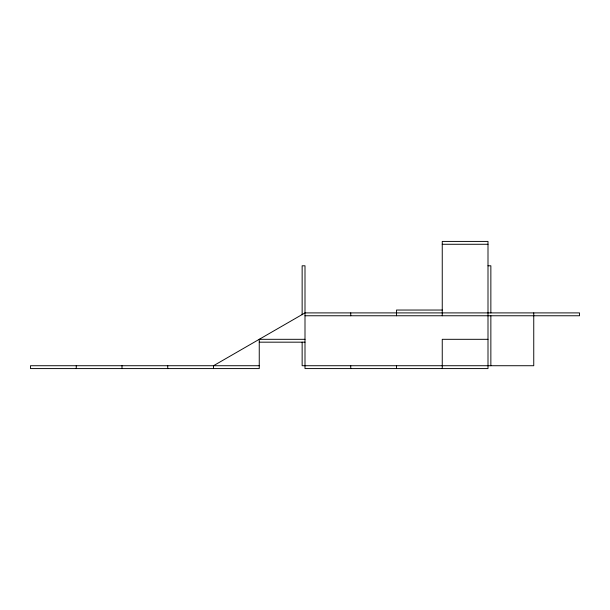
<?xml version="1.0" encoding="UTF-8"?>
<svg xmlns="http://www.w3.org/2000/svg" width="610" height="610" viewBox="0 0 610 610"><rect width="100%" height="100%" fill="white"/><g stroke="black" fill="none" stroke-linecap="round" stroke-linejoin="round"><path stroke-width="0.91" d="M442.25 244.274L488 244.274M488 265.792L490.859 265.792L490.859 312.93M442.25 310.04L396.5 310.04L396.5 315.759M305 315.759L579.5 315.759L579.5 312.899L305 312.899L213.5 365.725L213.5 368.585M305 339.312L259.25 339.312L259.25 368.585L30.5 368.585L30.5 365.725L259.25 365.725M488 339.312L442.25 339.312L442.25 368.585M259.25 342.172L305 342.172M533.75 312.899L533.75 365.725L302.141 365.725L302.141 342.157M490.859 315.759L490.859 365.725M442.25 315.759L442.25 241.415L488 241.415L488 368.585L305 368.585L305 265.792L302.141 265.792L302.141 314.813M396.5 365.725L396.5 368.585M350.75 312.899L350.75 315.759M350.75 365.725L350.75 368.585M167.75 365.725L167.75 368.585M122 365.725L122 368.585M76.25 365.725L76.25 368.585"/></g></svg>
